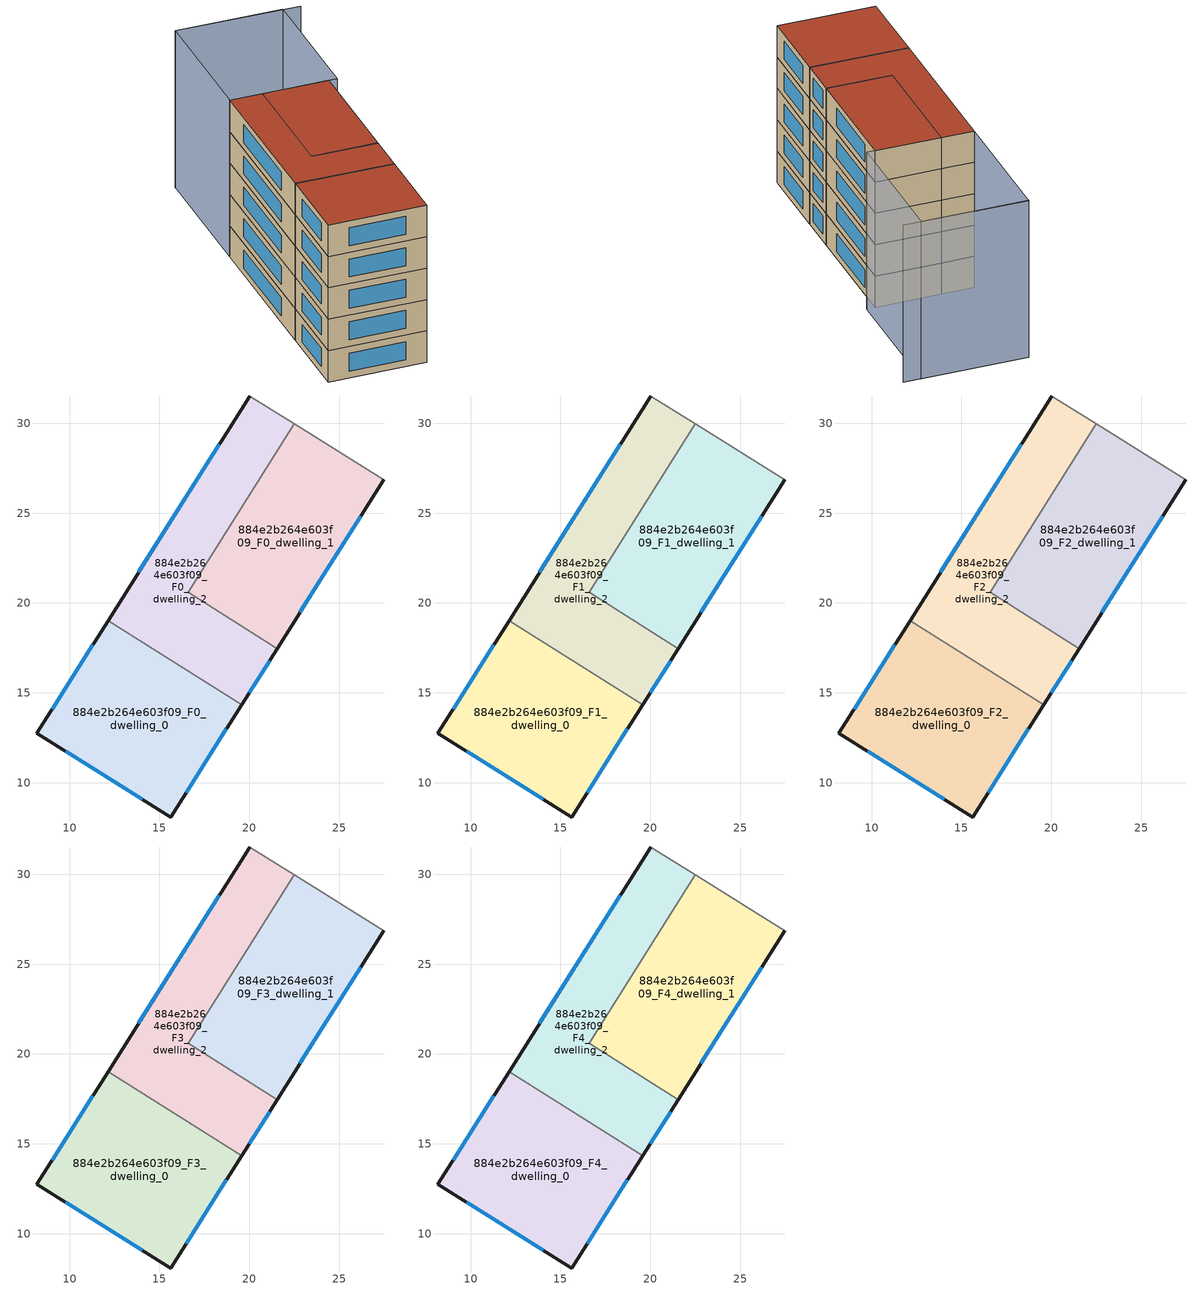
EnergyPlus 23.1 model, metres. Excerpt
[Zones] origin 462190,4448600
884e2b264e603f09_F0_dwelling_0
 floor ground (EU_floor_Construction): 19.57,14.33 15.63,8.09 8.18,12.75 12.14,19.02 z0
 wall outside (EU_wall_Construction): 12.14,19.02 8.18,12.75 15.63,8.09 19.57,14.33 z0:3
 wall to 884e2b264e603f09_F0_dwelling_2 (EU_wall_Construction): 19.57,14.33 12.14,19.02 z0:3
 window (EU_Window_Construction): 11.29,17.68 9.03,14.09 / 16.48,9.43 18.73,13 / 9.78,11.75 14.04,9.09 z0.64:2.36
884e2b264e603f09_F0_dwelling_1
 floor ground (EU_floor_Construction): 27.47,26.85 21.55,17.46 16.59,20.59 22.5,29.96 z0
 wall outside (EU_wall_Construction): 21.55,17.46 27.47,26.85 z0:3
 wall adiabatic (EU_wall_Construction): 27.47,26.85 22.5,29.96 z0:3
 wall to 884e2b264e603f09_F0_dwelling_2 (EU_wall_Construction): 22.5,29.96 16.59,20.59 21.55,17.46 z0:3
 window (EU_Window_Construction): 22.81,19.47 26.2,24.84 z0.64:2.36
884e2b264e603f09_F0_dwelling_2
 floor ground (EU_floor_Construction): 22.5,29.96 16.59,20.59 21.55,17.46 19.57,14.33 12.14,19.02 20.02,31.51 z0
 wall outside (EU_wall_Construction): 19.57,14.33 21.55,17.46 / 20.02,31.51 12.14,19.02 z0:3
 wall adiabatic (EU_wall_Construction): 22.5,29.96 20.02,31.51 z0:3
 window (EU_Window_Construction): 19.99,15 21.12,16.79 / 18.33,28.84 13.82,21.7 z0.64:2.36
884e2b264e603f09_F1_dwelling_0
 floor to 884e2b264e603f09_F0_dwelling_0 (EU_floor_Construction): 19.57,14.33 15.63,8.09 8.18,12.75 12.14,19.02 z3
 wall outside (EU_wall_Construction): 12.14,19.02 8.18,12.75 15.63,8.09 19.57,14.33 z3:6
 wall to 884e2b264e603f09_F1_dwelling_2 (EU_wall_Construction): 19.57,14.33 12.14,19.02 z3:6
 window (EU_Window_Construction): 11.29,17.68 9.03,14.09 / 16.48,9.43 18.73,13 / 9.78,11.75 14.04,9.09 z3.64:5.36
884e2b264e603f09_F1_dwelling_1
 floor to 884e2b264e603f09_F0_dwelling_1 (EU_floor_Construction): 27.47,26.85 21.55,17.46 16.59,20.59 22.5,29.96 z3
 wall outside (EU_wall_Construction): 21.55,17.46 27.47,26.85 z3:6
 wall adiabatic (EU_wall_Construction): 27.47,26.85 22.5,29.96 z3:6
 wall to 884e2b264e603f09_F1_dwelling_2 (EU_wall_Construction): 22.5,29.96 16.59,20.59 21.55,17.46 z3:6
 window (EU_Window_Construction): 22.81,19.47 26.2,24.84 z3.64:5.36
884e2b264e603f09_F1_dwelling_2
 floor to 884e2b264e603f09_F0_dwelling_2 (EU_floor_Construction): 22.5,29.96 16.59,20.59 21.55,17.46 19.57,14.33 12.14,19.02 20.02,31.51 z3
 wall outside (EU_wall_Construction): 19.57,14.33 21.55,17.46 / 20.02,31.51 12.14,19.02 z3:6
 wall adiabatic (EU_wall_Construction): 22.5,29.96 20.02,31.51 z3:6
 window (EU_Window_Construction): 19.99,15 21.12,16.79 / 18.33,28.84 13.82,21.7 z3.64:5.36
884e2b264e603f09_F2_dwelling_0
 floor to 884e2b264e603f09_F1_dwelling_0 (EU_floor_Construction): 19.57,14.33 15.63,8.09 8.18,12.75 12.14,19.02 z6
 wall outside (EU_wall_Construction): 12.14,19.02 8.18,12.75 15.63,8.09 19.57,14.33 z6:9
 wall to 884e2b264e603f09_F2_dwelling_2 (EU_wall_Construction): 19.57,14.33 12.14,19.02 z6:9
 window (EU_Window_Construction): 11.29,17.68 9.03,14.09 / 16.48,9.43 18.73,13 / 9.78,11.75 14.04,9.09 z6.64:8.36
884e2b264e603f09_F2_dwelling_1
 floor to 884e2b264e603f09_F1_dwelling_1 (EU_floor_Construction): 27.47,26.85 21.55,17.46 16.59,20.59 22.5,29.96 z6
 wall outside (EU_wall_Construction): 21.55,17.46 27.47,26.85 z6:9
 wall adiabatic (EU_wall_Construction): 27.47,26.85 22.5,29.96 z6:9
 wall to 884e2b264e603f09_F2_dwelling_2 (EU_wall_Construction): 22.5,29.96 16.59,20.59 21.55,17.46 z6:9
 window (EU_Window_Construction): 22.81,19.47 26.2,24.84 z6.64:8.36
884e2b264e603f09_F2_dwelling_2
 floor to 884e2b264e603f09_F1_dwelling_2 (EU_floor_Construction): 22.5,29.96 16.59,20.59 21.55,17.46 19.57,14.33 12.14,19.02 20.02,31.51 z6
 wall outside (EU_wall_Construction): 19.57,14.33 21.55,17.46 / 20.02,31.51 12.14,19.02 z6:9
 wall adiabatic (EU_wall_Construction): 22.5,29.96 20.02,31.51 z6:9
 window (EU_Window_Construction): 19.99,15 21.12,16.79 / 18.33,28.84 13.82,21.7 z6.64:8.36
884e2b264e603f09_F3_dwelling_0
 floor to 884e2b264e603f09_F2_dwelling_0 (EU_floor_Construction): 19.57,14.33 15.63,8.09 8.18,12.75 12.14,19.02 z9
 wall outside (EU_wall_Construction): 12.14,19.02 8.18,12.75 15.63,8.09 19.57,14.33 z9:12
 wall to 884e2b264e603f09_F3_dwelling_2 (EU_wall_Construction): 19.57,14.33 12.14,19.02 z9:12
 window (EU_Window_Construction): 11.29,17.68 9.03,14.09 / 16.48,9.43 18.73,13 / 9.78,11.75 14.04,9.09 z9.64:11.36
884e2b264e603f09_F3_dwelling_1
 floor to 884e2b264e603f09_F2_dwelling_1 (EU_floor_Construction): 27.47,26.85 21.55,17.46 16.59,20.59 22.5,29.96 z9
 wall outside (EU_wall_Construction): 21.55,17.46 27.47,26.85 z9:12
 wall adiabatic (EU_wall_Construction): 27.47,26.85 22.5,29.96 z9:12
 wall to 884e2b264e603f09_F3_dwelling_2 (EU_wall_Construction): 22.5,29.96 16.59,20.59 21.55,17.46 z9:12
 window (EU_Window_Construction): 22.81,19.47 26.2,24.84 z9.64:11.36
884e2b264e603f09_F3_dwelling_2
 floor to 884e2b264e603f09_F2_dwelling_2 (EU_floor_Construction): 22.5,29.96 16.59,20.59 21.55,17.46 19.57,14.33 12.14,19.02 20.02,31.51 z9
 wall outside (EU_wall_Construction): 19.57,14.33 21.55,17.46 / 20.02,31.51 12.14,19.02 z9:12
 wall adiabatic (EU_wall_Construction): 22.5,29.96 20.02,31.51 z9:12
 window (EU_Window_Construction): 19.99,15 21.12,16.79 / 18.33,28.84 13.82,21.7 z9.64:11.36
884e2b264e603f09_F4_dwelling_0
 floor to 884e2b264e603f09_F3_dwelling_0 (EU_floor_Construction): 19.57,14.33 15.63,8.09 8.18,12.75 12.14,19.02 z12
 wall outside (EU_wall_Construction): 12.14,19.02 8.18,12.75 15.63,8.09 19.57,14.33 z12:15
 wall to 884e2b264e603f09_F4_dwelling_2 (EU_wall_Construction): 19.57,14.33 12.14,19.02 z12:15
 window (EU_Window_Construction): 11.29,17.68 9.03,14.09 / 16.48,9.43 18.73,13 / 9.78,11.75 14.04,9.09 z12.64:14.36
 roof outside (EU_roof_Construction): 15.63,8.09 19.57,14.33 12.14,19.02 8.18,12.75 z15
884e2b264e603f09_F4_dwelling_1
 floor to 884e2b264e603f09_F3_dwelling_1 (EU_floor_Construction): 27.47,26.85 21.55,17.46 16.59,20.59 22.5,29.96 z12
 wall outside (EU_wall_Construction): 21.55,17.46 27.47,26.85 z12:15
 wall adiabatic (EU_wall_Construction): 27.47,26.85 22.5,29.96 z12:15
 wall to 884e2b264e603f09_F4_dwelling_2 (EU_wall_Construction): 22.5,29.96 16.59,20.59 21.55,17.46 z12:15
 window (EU_Window_Construction): 22.81,19.47 26.2,24.84 z12.64:14.36
 roof outside (EU_roof_Construction): 21.55,17.46 27.47,26.85 22.5,29.96 16.59,20.59 z15
884e2b264e603f09_F4_dwelling_2
 floor to 884e2b264e603f09_F3_dwelling_2 (EU_floor_Construction): 22.5,29.96 16.59,20.59 21.55,17.46 19.57,14.33 12.14,19.02 20.02,31.51 z12
 wall outside (EU_wall_Construction): 19.57,14.33 21.55,17.46 / 20.02,31.51 12.14,19.02 z12:15
 wall adiabatic (EU_wall_Construction): 22.5,29.96 20.02,31.51 z12:15
 window (EU_Window_Construction): 19.99,15 21.12,16.79 / 18.33,28.84 13.82,21.7 z12.64:14.36
 roof outside (EU_roof_Construction): 19.57,14.33 21.55,17.46 16.59,20.59 22.5,29.96 20.02,31.51 12.14,19.02 z15
shading: 36.01,35.98 26.58,41.93 / 20.02,31.51 26.59,41.95 / 26.59,41.95 34.68,36.85 / 34.68,36.85 28.11,26.41 / 28.11,26.41 20.02,31.51 z0:15
[Building]
EU S2 Campaign: North Axis=0; Terrain=City; Solar Distribution=FullExterior
[Site:Location]
Yerevan-Zvartnots.Intl.AP: Latitude=40.15; Longitude=44.383; Time Zone=4; Elevation=854
[SizingPeriod:WeatherFileDays]
AnnualSizingPeriod: Begin Month=1; Begin Day of Month=1; End Month=12; End Day of Month=31; Day of Week for Start Day=Monday; Use Weather File Daylight Saving Period=No; Use Weather File Rain and Snow Indicators=No
[MATERIAL]
EU_InternalMass_Material: Roughness=MediumRough; Thickness=0.1; Conductivity=1; Density=1800; Specific Heat=900; Thermal Absorptance=0.9; Solar Absorptance=0.7; Visible Absorptance=0.7
[MATERIAL:NOMASS] Roughness=MediumRough; Thermal Absorptance=0.9; Solar Absorptance=0.7; Visible Absorptance=0.7
Name | Thermal Resistance
EU_wall_NoMass | 1.05043
EU_roof_NoMass | 1.45357
EU_floor_NoMass | 0.478065
[WINDOWMATERIAL:SIMPLEGLAZINGSYSTEM]
EU_Window_SimpleGlazing: UFactor=2.5566; Solar Heat Gain Coefficient=0.75; Visible Transmittance=0.75
[CONSTRUCTION]
EU_wall_Construction: EU_wall_NoMass
EU_roof_Construction: EU_roof_NoMass
EU_floor_Construction: EU_floor_NoMass
EU_Window_Construction: EU_Window_SimpleGlazing
EU_InternalMass_Construction: EU_InternalMass_Material
[ZONE] Type=1; Multiplier=1; Ceiling Height=autocalculate; Floor Area=autocalculate; Part of Total Floor Area=Yes
Name | Volume
884e2b264e603f09_F0_dwelling_0 | 194.93
884e2b264e603f09_F1_dwelling_0; 884e2b264e603f09_F2_dwelling_0; 884e2b264e603f09_F3_dwelling_0; 884e2b264e603f09_F4_dwelling_0 | 194.931
884e2b264e603f09_F0_dwelling_1; 884e2b264e603f09_F1_dwelling_1; 884e2b264e603f09_F2_dwelling_1; 884e2b264e603f09_F3_dwelling_1; 884e2b264e603f09_F4_dwelling_1 | 194.924
884e2b264e603f09_F0_dwelling_2; 884e2b264e603f09_F1_dwelling_2; 884e2b264e603f09_F2_dwelling_2; 884e2b264e603f09_F3_dwelling_2; 884e2b264e603f09_F4_dwelling_2 | 194.927
[INTERNALMASS] Construction=EU_InternalMass_Construction
Name | Zone or ZoneList | Surface Area
884e2b264e603f09_F0_dwelling_0_EU_InternalMass | 884e2b264e603f09_F0_dwelling_0 | 64.9762
884e2b264e603f09_F0_dwelling_1_EU_InternalMass | 884e2b264e603f09_F0_dwelling_1 | 64.9762
884e2b264e603f09_F0_dwelling_2_EU_InternalMass | 884e2b264e603f09_F0_dwelling_2 | 64.9758
884e2b264e603f09_F1_dwelling_0_EU_InternalMass | 884e2b264e603f09_F1_dwelling_0 | 64.9762
884e2b264e603f09_F1_dwelling_1_EU_InternalMass | 884e2b264e603f09_F1_dwelling_1 | 64.9762
884e2b264e603f09_F1_dwelling_2_EU_InternalMass | 884e2b264e603f09_F1_dwelling_2 | 64.9758
884e2b264e603f09_F2_dwelling_0_EU_InternalMass | 884e2b264e603f09_F2_dwelling_0 | 64.9762
884e2b264e603f09_F2_dwelling_1_EU_InternalMass | 884e2b264e603f09_F2_dwelling_1 | 64.9762
884e2b264e603f09_F2_dwelling_2_EU_InternalMass | 884e2b264e603f09_F2_dwelling_2 | 64.9758
884e2b264e603f09_F3_dwelling_0_EU_InternalMass | 884e2b264e603f09_F3_dwelling_0 | 64.9762
884e2b264e603f09_F3_dwelling_1_EU_InternalMass | 884e2b264e603f09_F3_dwelling_1 | 64.9762
884e2b264e603f09_F3_dwelling_2_EU_InternalMass | 884e2b264e603f09_F3_dwelling_2 | 64.9758
884e2b264e603f09_F4_dwelling_0_EU_InternalMass | 884e2b264e603f09_F4_dwelling_0 | 64.9762
884e2b264e603f09_F4_dwelling_1_EU_InternalMass | 884e2b264e603f09_F4_dwelling_1 | 64.9762
884e2b264e603f09_F4_dwelling_2_EU_InternalMass | 884e2b264e603f09_F4_dwelling_2 | 64.9758
[OTHEREQUIPMENT] Fuel Type=Electricity; Design Level Calculation Method=Watts/Area; Power per Zone Floor Area=1; Fraction Latent=0; Fraction Radiant=0; Fraction Lost=0; Carbon Dioxide Generation Rate=0; EndUse Subcategory=EU_Step8_InternalGains
Name | Zone or ZoneList or Space or SpaceList | Schedule
EU_Step8_InternalGain_884e2b264e603f09_F0_dwelling_0_f000 | 884e2b264e603f09_F0_dwelling_0 | EU_Step8_GainSchedule_884e2b264e603f09_F0_dwelling_0_f000
EU_Step8_InternalGain_884e2b264e603f09_F0_dwelling_1_f000 | 884e2b264e603f09_F0_dwelling_1 | EU_Step8_GainSchedule_884e2b264e603f09_F0_dwelling_1_f000
EU_Step8_InternalGain_884e2b264e603f09_F0_dwelling_2_f000 | 884e2b264e603f09_F0_dwelling_2 | EU_Step8_GainSchedule_884e2b264e603f09_F0_dwelling_2_f000
EU_Step8_InternalGain_884e2b264e603f09_F1_dwelling_0_f000 | 884e2b264e603f09_F1_dwelling_0 | EU_Step8_GainSchedule_884e2b264e603f09_F1_dwelling_0_f000
EU_Step8_InternalGain_884e2b264e603f09_F1_dwelling_1_f000 | 884e2b264e603f09_F1_dwelling_1 | EU_Step8_GainSchedule_884e2b264e603f09_F1_dwelling_1_f000
EU_Step8_InternalGain_884e2b264e603f09_F1_dwelling_2_f000 | 884e2b264e603f09_F1_dwelling_2 | EU_Step8_GainSchedule_884e2b264e603f09_F1_dwelling_2_f000
EU_Step8_InternalGain_884e2b264e603f09_F2_dwelling_0_f000 | 884e2b264e603f09_F2_dwelling_0 | EU_Step8_GainSchedule_884e2b264e603f09_F2_dwelling_0_f000
EU_Step8_InternalGain_884e2b264e603f09_F2_dwelling_1_f000 | 884e2b264e603f09_F2_dwelling_1 | EU_Step8_GainSchedule_884e2b264e603f09_F2_dwelling_1_f000
EU_Step8_InternalGain_884e2b264e603f09_F2_dwelling_2_f000 | 884e2b264e603f09_F2_dwelling_2 | EU_Step8_GainSchedule_884e2b264e603f09_F2_dwelling_2_f000
EU_Step8_InternalGain_884e2b264e603f09_F3_dwelling_0_f000 | 884e2b264e603f09_F3_dwelling_0 | EU_Step8_GainSchedule_884e2b264e603f09_F3_dwelling_0_f000
EU_Step8_InternalGain_884e2b264e603f09_F3_dwelling_1_f000 | 884e2b264e603f09_F3_dwelling_1 | EU_Step8_GainSchedule_884e2b264e603f09_F3_dwelling_1_f000
EU_Step8_InternalGain_884e2b264e603f09_F3_dwelling_2_f000 | 884e2b264e603f09_F3_dwelling_2 | EU_Step8_GainSchedule_884e2b264e603f09_F3_dwelling_2_f000
EU_Step8_InternalGain_884e2b264e603f09_F4_dwelling_0_f000 | 884e2b264e603f09_F4_dwelling_0 | EU_Step8_GainSchedule_884e2b264e603f09_F4_dwelling_0_f000
EU_Step8_InternalGain_884e2b264e603f09_F4_dwelling_1_f000 | 884e2b264e603f09_F4_dwelling_1 | EU_Step8_GainSchedule_884e2b264e603f09_F4_dwelling_1_f000
EU_Step8_InternalGain_884e2b264e603f09_F4_dwelling_2_f000 | 884e2b264e603f09_F4_dwelling_2 | EU_Step8_GainSchedule_884e2b264e603f09_F4_dwelling_2_f000
[ZONEVENTILATION:DESIGNFLOWRATE] Schedule=EU_AlwaysOn; Design Flow Rate Calculation Method=AirChanges/Hour; Air Changes per Hour=0.557805; Ventilation Type=Natural; Fan Pressure Rise=0; Fan Total Efficiency=1; Constant Term Coefficient=1; Temperature Term Coefficient=0; Velocity Term Coefficient=0; Velocity Squared Term Coefficient=0; Minimum Indoor Temperature=-100; Maximum Indoor Temperature=100; Delta Temperature=-100; Minimum Outdoor Temperature=-100; Maximum Outdoor Temperature=100; Maximum Wind Speed=40
Name | Zone or ZoneList or Space or SpaceList
EU_ConstantAir_884e2b264e603f09_F0_dwelling_0 | 884e2b264e603f09_F0_dwelling_0
EU_ConstantAir_884e2b264e603f09_F0_dwelling_1 | 884e2b264e603f09_F0_dwelling_1
EU_ConstantAir_884e2b264e603f09_F0_dwelling_2 | 884e2b264e603f09_F0_dwelling_2
EU_ConstantAir_884e2b264e603f09_F1_dwelling_0 | 884e2b264e603f09_F1_dwelling_0
EU_ConstantAir_884e2b264e603f09_F1_dwelling_1 | 884e2b264e603f09_F1_dwelling_1
EU_ConstantAir_884e2b264e603f09_F1_dwelling_2 | 884e2b264e603f09_F1_dwelling_2
EU_ConstantAir_884e2b264e603f09_F2_dwelling_0 | 884e2b264e603f09_F2_dwelling_0
EU_ConstantAir_884e2b264e603f09_F2_dwelling_1 | 884e2b264e603f09_F2_dwelling_1
EU_ConstantAir_884e2b264e603f09_F2_dwelling_2 | 884e2b264e603f09_F2_dwelling_2
EU_ConstantAir_884e2b264e603f09_F3_dwelling_0 | 884e2b264e603f09_F3_dwelling_0
EU_ConstantAir_884e2b264e603f09_F3_dwelling_1 | 884e2b264e603f09_F3_dwelling_1
EU_ConstantAir_884e2b264e603f09_F3_dwelling_2 | 884e2b264e603f09_F3_dwelling_2
EU_ConstantAir_884e2b264e603f09_F4_dwelling_0 | 884e2b264e603f09_F4_dwelling_0
EU_ConstantAir_884e2b264e603f09_F4_dwelling_1 | 884e2b264e603f09_F4_dwelling_1
EU_ConstantAir_884e2b264e603f09_F4_dwelling_2 | 884e2b264e603f09_F4_dwelling_2
[HVACTEMPLATE:THERMOSTAT] Constant Heating Setpoint=20; Constant Cooling Setpoint=50
EU_HeatOnly_884e2b264e603f09_F0_dwelling_0; EU_HeatOnly_884e2b264e603f09_F0_dwelling_1; EU_HeatOnly_884e2b264e603f09_F0_dwelling_2; EU_HeatOnly_884e2b264e603f09_F1_dwelling_0; EU_HeatOnly_884e2b264e603f09_F1_dwelling_1; EU_HeatOnly_884e2b264e603f09_F1_dwelling_2; EU_HeatOnly_884e2b264e603f09_F2_dwelling_0; EU_HeatOnly_884e2b264e603f09_F2_dwelling_1; EU_HeatOnly_884e2b264e603f09_F2_dwelling_2; EU_HeatOnly_884e2b264e603f09_F3_dwelling_0; EU_HeatOnly_884e2b264e603f09_F3_dwelling_1; EU_HeatOnly_884e2b264e603f09_F3_dwelling_2; EU_HeatOnly_884e2b264e603f09_F4_dwelling_0; EU_HeatOnly_884e2b264e603f09_F4_dwelling_1; EU_HeatOnly_884e2b264e603f09_F4_dwelling_2
[HVACTEMPLATE:ZONE:IDEALLOADSAIRSYSTEM] System Availability Schedule=EU_AlwaysOn; Maximum Heating Supply Air Temperature=50; Minimum Cooling Supply Air Temperature=13; Maximum Heating Supply Air Humidity Ratio=0.0156; Minimum Cooling Supply Air Humidity Ratio=0.0077; Heating Limit=NoLimit; Cooling Limit=NoLimit; Heating Availability Schedule=EU_AlwaysOn; Cooling Availability Schedule=EU_CoolingOff; Dehumidification Control Type=ConstantSensibleHeatRatio; Cooling Sensible Heat Ratio=0.7; Dehumidification Setpoint=60; Humidification Control Type=None; Humidification Setpoint=30; Outdoor Air Method=None; Outdoor Air Flow Rate per Person=0.00944; Outdoor Air Flow Rate per Zone Floor Area=0; Outdoor Air Flow Rate per Zone=0; Demand Controlled Ventilation Type=None; Outdoor Air Economizer Type=NoEconomizer; Heat Recovery Type=None; Sensible Heat Recovery Effectiveness=0.7; Latent Heat Recovery Effectiveness=0.65
Name | Template Thermostat
884e2b264e603f09_F0_dwelling_0 | EU_HeatOnly_884e2b264e603f09_F0_dwelling_0
884e2b264e603f09_F0_dwelling_1 | EU_HeatOnly_884e2b264e603f09_F0_dwelling_1
884e2b264e603f09_F0_dwelling_2 | EU_HeatOnly_884e2b264e603f09_F0_dwelling_2
884e2b264e603f09_F1_dwelling_0 | EU_HeatOnly_884e2b264e603f09_F1_dwelling_0
884e2b264e603f09_F1_dwelling_1 | EU_HeatOnly_884e2b264e603f09_F1_dwelling_1
884e2b264e603f09_F1_dwelling_2 | EU_HeatOnly_884e2b264e603f09_F1_dwelling_2
884e2b264e603f09_F2_dwelling_0 | EU_HeatOnly_884e2b264e603f09_F2_dwelling_0
884e2b264e603f09_F2_dwelling_1 | EU_HeatOnly_884e2b264e603f09_F2_dwelling_1
884e2b264e603f09_F2_dwelling_2 | EU_HeatOnly_884e2b264e603f09_F2_dwelling_2
884e2b264e603f09_F3_dwelling_0 | EU_HeatOnly_884e2b264e603f09_F3_dwelling_0
884e2b264e603f09_F3_dwelling_1 | EU_HeatOnly_884e2b264e603f09_F3_dwelling_1
884e2b264e603f09_F3_dwelling_2 | EU_HeatOnly_884e2b264e603f09_F3_dwelling_2
884e2b264e603f09_F4_dwelling_0 | EU_HeatOnly_884e2b264e603f09_F4_dwelling_0
884e2b264e603f09_F4_dwelling_1 | EU_HeatOnly_884e2b264e603f09_F4_dwelling_1
884e2b264e603f09_F4_dwelling_2 | EU_HeatOnly_884e2b264e603f09_F4_dwelling_2
[SIZING:ZONE] Zone Cooling Design Supply Air Temperature Input Method=SupplyAirTemperature; Zone Cooling Design Supply Air Temperature=13; Zone Heating Design Supply Air Temperature Input Method=SupplyAirTemperature; Zone Heating Design Supply Air Temperature=50; Zone Cooling Design Supply Air Humidity Ratio=0.008; Zone Heating Design Supply Air Humidity Ratio=0.008; Cooling Design Air Flow Method=DesignDay; Cooling Design Air Flow Rate=0; Cooling Minimum Air Flow per Zone Floor Area=0.000762; Cooling Minimum Air Flow=0; Cooling Minimum Air Flow Fraction=0.2; Heating Design Air Flow Method=DesignDay; Heating Design Air Flow Rate=0; Heating Maximum Air Flow per Zone Floor Area=0.002032; Heating Maximum Air Flow=0.141576; Heating Maximum Air Flow Fraction=0.3; Account for Dedicated Outdoor Air System=No; Dedicated Outdoor Air System Control Strategy=NeutralSupplyAir; Dedicated Outdoor Air Low Setpoint Temperature for Design=autosize; Dedicated Outdoor Air High Setpoint Temperature for Design=autosize; Zone Load Sizing Method=Sensible Load Only No Latent Load; Zone Latent Cooling Design Supply Air Humidity Ratio Input Method=HumidityRatioDifference; Zone Cooling Design Supply Air Humidity Ratio Difference=0.005; Zone Latent Heating Design Supply Air Humidity Ratio Input Method=HumidityRatioDifference; Zone Humidification Design Supply Air Humidity Ratio Difference=0.005
884e2b264e603f09_F0_dwelling_0; 884e2b264e603f09_F0_dwelling_1; 884e2b264e603f09_F0_dwelling_2; 884e2b264e603f09_F1_dwelling_0; 884e2b264e603f09_F1_dwelling_1; 884e2b264e603f09_F1_dwelling_2; 884e2b264e603f09_F2_dwelling_0; 884e2b264e603f09_F2_dwelling_1; 884e2b264e603f09_F2_dwelling_2; 884e2b264e603f09_F3_dwelling_0; 884e2b264e603f09_F3_dwelling_1; 884e2b264e603f09_F3_dwelling_2; 884e2b264e603f09_F4_dwelling_0; 884e2b264e603f09_F4_dwelling_1; 884e2b264e603f09_F4_dwelling_2
[SCHEDULE:CONSTANT]
Name | Hourly Value
EU_AlwaysOn | 1
EU_CoolingOff | 0
[SCHEDULE:FILE] Column Number=1; Rows to Skip at Top=0; Number of Hours of Data=8760; Column Separator=Comma; Interpolate to Timestep=No; Minutes per Item=60; Adjust Schedule for Daylight Savings=Yes
Name | File
EU_Step8_GainSchedule_884e2b264e603f09_F0_dwelling_0_f000 | ../../schedules/884e2b264e603f09/884e2b264e603f09_F0_dwelling_0_f000_gain.csv
EU_Step8_GainSchedule_884e2b264e603f09_F0_dwelling_1_f000 | ../../schedules/884e2b264e603f09/884e2b264e603f09_F0_dwelling_1_f000_gain.csv
EU_Step8_GainSchedule_884e2b264e603f09_F0_dwelling_2_f000 | ../../schedules/884e2b264e603f09/884e2b264e603f09_F0_dwelling_2_f000_gain.csv
EU_Step8_GainSchedule_884e2b264e603f09_F1_dwelling_0_f000 | ../../schedules/884e2b264e603f09/884e2b264e603f09_F1_dwelling_0_f000_gain.csv
EU_Step8_GainSchedule_884e2b264e603f09_F1_dwelling_1_f000 | ../../schedules/884e2b264e603f09/884e2b264e603f09_F1_dwelling_1_f000_gain.csv
EU_Step8_GainSchedule_884e2b264e603f09_F1_dwelling_2_f000 | ../../schedules/884e2b264e603f09/884e2b264e603f09_F1_dwelling_2_f000_gain.csv
EU_Step8_GainSchedule_884e2b264e603f09_F2_dwelling_0_f000 | ../../schedules/884e2b264e603f09/884e2b264e603f09_F2_dwelling_0_f000_gain.csv
EU_Step8_GainSchedule_884e2b264e603f09_F2_dwelling_1_f000 | ../../schedules/884e2b264e603f09/884e2b264e603f09_F2_dwelling_1_f000_gain.csv
EU_Step8_GainSchedule_884e2b264e603f09_F2_dwelling_2_f000 | ../../schedules/884e2b264e603f09/884e2b264e603f09_F2_dwelling_2_f000_gain.csv
EU_Step8_GainSchedule_884e2b264e603f09_F3_dwelling_0_f000 | ../../schedules/884e2b264e603f09/884e2b264e603f09_F3_dwelling_0_f000_gain.csv
EU_Step8_GainSchedule_884e2b264e603f09_F3_dwelling_1_f000 | ../../schedules/884e2b264e603f09/884e2b264e603f09_F3_dwelling_1_f000_gain.csv
EU_Step8_GainSchedule_884e2b264e603f09_F3_dwelling_2_f000 | ../../schedules/884e2b264e603f09/884e2b264e603f09_F3_dwelling_2_f000_gain.csv
EU_Step8_GainSchedule_884e2b264e603f09_F4_dwelling_0_f000 | ../../schedules/884e2b264e603f09/884e2b264e603f09_F4_dwelling_0_f000_gain.csv
EU_Step8_GainSchedule_884e2b264e603f09_F4_dwelling_1_f000 | ../../schedules/884e2b264e603f09/884e2b264e603f09_F4_dwelling_1_f000_gain.csv
EU_Step8_GainSchedule_884e2b264e603f09_F4_dwelling_2_f000 | ../../schedules/884e2b264e603f09/884e2b264e603f09_F4_dwelling_2_f000_gain.csv
